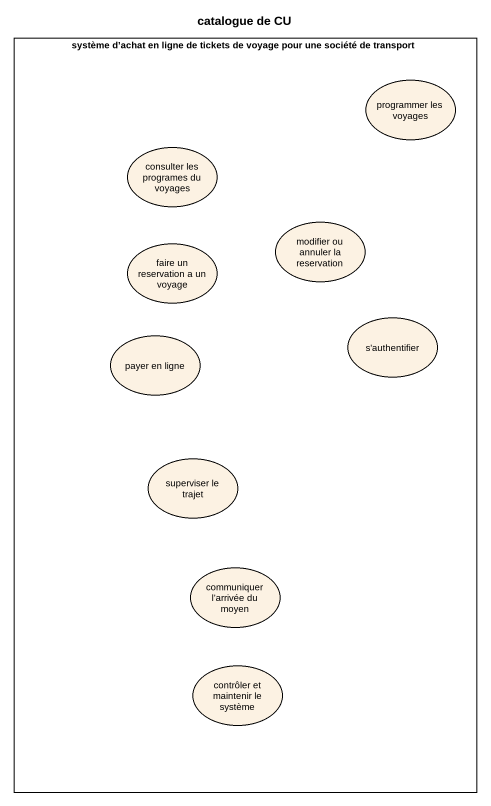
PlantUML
@startuml
title catalogue de CU
rectangle "système d’achat en ligne de tickets de voyage pour une société de transport" as système_d_achat_en_ligne_de {
  usecase "programmer les voyages" as programmer_les_voyages
  usecase "consulter les programes du voyages" as consulter_les_programes_du
  usecase "faire un reservation a un voyage" as faire_un_reservation_a_un
  usecase "modifier ou annuler la reservation" as modifier_ou_annuler_la
  usecase "payer en ligne" as payer_en_ligne
  usecase "s'authentifier" as s_authentifier
  usecase "superviser le trajet" as superviser_le_trajet
  usecase "communiquer l’arrivée du moyen" as communiquer_l_arrivée_du
  usecase "contrôler et maintenir le système" as contrôler_et_maintenir_le
}
@enduml
